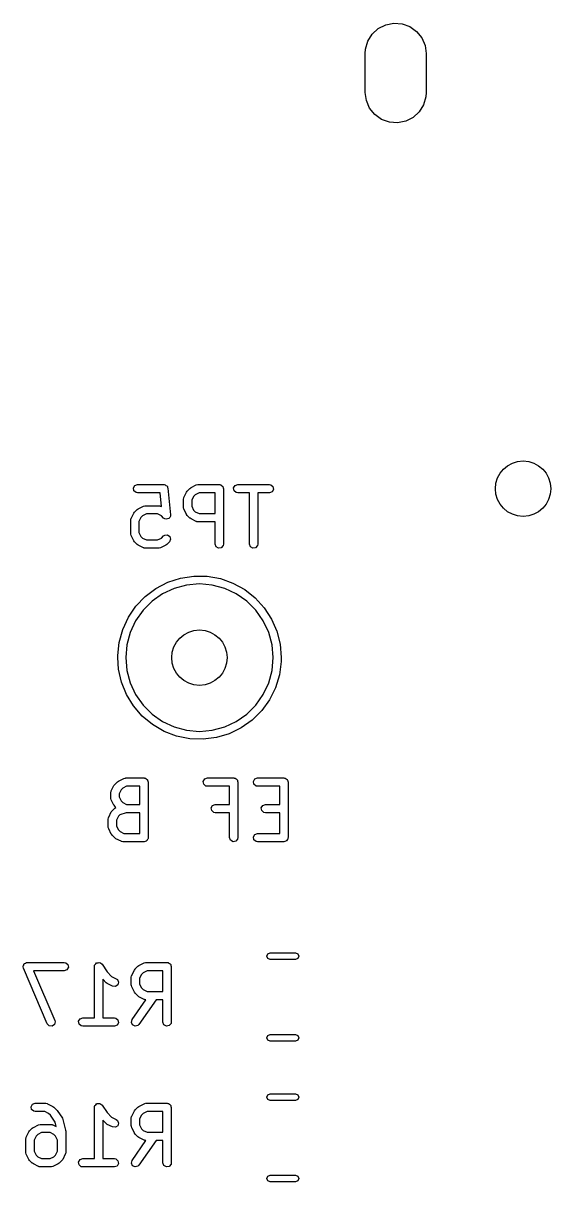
# Model space of a CAD drawing. Extents: x 88 to 116, y -225 to -45.
# Drawn here: x 90.04 to 99.56, y -180.15 to -159.24 of the extents above; entities that cross this region are included whole.
import ezdxf

# ---------------------------------------------------------------- set-up
doc = ezdxf.new("R2010")
doc.units = 0
doc.layers.add('BLACK', color=7, linetype='CONTINUOUS')

msp = doc.modelspace()

# ---------------------------------------------------------------- linework, layer by layer
at = {"layer": 'BLACK', "linetype": 'CONTINUOUS'}
for p, q in [((96.4461, -159.338), (96.5791, -159.271)), ((96.5791, -159.271), (96.7255, -159.241)), ((96.7255, -159.241), (96.8744, -159.252)), ((96.8744, -159.252), (97.0148, -159.303)), ((96.2575, -159.566), (96.3362, -159.439)), ((96.3362, -159.439), (96.4461, -159.338)), ((97.0148, -159.303), (97.1365, -159.389)), ((97.1365, -159.389), (97.2304, -159.505)), ((96.2159, -159.71), (96.2575, -159.566)), ((97.2304, -159.505), (97.2897, -159.642)), ((97.2897, -159.642), (97.31, -159.79)), ((96.21, -159.79), (96.2159, -159.71)), ((96.21, -160.49), (96.21, -159.79)), ((97.31, -159.79), (97.31, -160.49)), ((96.2303, -160.638), (96.21, -160.49)), ((97.31, -160.49), (97.3041, -160.57)), ((96.2895, -160.775), (96.2303, -160.638)), ((97.2625, -160.714), (97.1838, -160.841)), ((97.3041, -160.57), (97.2625, -160.714)), ((96.3835, -160.891), (96.2895, -160.775)), ((96.5052, -160.977), (96.3835, -160.891)), ((97.0739, -160.942), (96.9409, -161.009)), ((97.1838, -160.841), (97.0739, -160.942)), ((96.6456, -161.028), (96.5052, -160.977)), ((96.7945, -161.039), (96.6456, -161.028)), ((96.9409, -161.009), (96.7945, -161.039)), ((92.0251, -167.627), (92.0507, -167.583)), ((92.034, -167.678), (92.0251, -167.627)), ((92.0507, -167.583), (92.099, -167.565)), ((92.099, -167.565), (92.5751, -167.565)), ((92.5751, -167.565), (92.579, -167.566)), ((92.579, -167.566), (92.5808, -167.566)), ((92.5808, -167.566), (92.5836, -167.567)), ((92.5836, -167.567), (92.6008, -167.57)), ((92.6008, -167.57), (92.613, -167.58)), ((92.613, -167.58), (92.6275, -167.587)), ((92.6275, -167.587), (92.6321, -167.596)), ((92.6321, -167.596), (92.6401, -167.603)), ((92.6401, -167.603), (92.6429, -167.619)), ((92.6429, -167.619), (92.6498, -167.633)), ((92.6498, -167.633), (92.6974, -168.109)), ((92.9983, -167.683), (93.0459, -167.635)), ((93.0459, -167.635), (93.0643, -167.622)), ((93.0643, -167.622), (93.0654, -167.621)), ((93.0654, -167.621), (93.1606, -167.573)), ((93.1606, -167.573), (93.1856, -167.566)), ((93.1856, -167.566), (93.19, -167.567)), ((93.19, -167.567), (93.1942, -167.565)), ((93.1942, -167.565), (93.5751, -167.565)), ((93.5751, -167.565), (93.5849, -167.567)), ((93.5849, -167.567), (93.5882, -167.567)), ((93.5882, -167.567), (93.5911, -167.568)), ((93.5911, -167.568), (93.6008, -167.57)), ((93.6008, -167.57), (93.6157, -167.582)), ((93.6157, -167.582), (93.6326, -167.592)), ((93.6326, -167.592), (93.6349, -167.599)), ((93.6349, -167.599), (93.6401, -167.603)), ((93.6401, -167.603), (93.6435, -167.622)), ((93.6435, -167.622), (93.6501, -167.64)), ((93.6501, -167.64), (93.6501, -168.64)), ((93.8346, -167.627), (93.8603, -167.583)), ((93.8435, -167.678), (93.8346, -167.627)), ((93.8603, -167.583), (93.9085, -167.565)), ((93.9085, -167.565), (94.4799, -167.565)), ((94.4799, -167.565), (94.5056, -167.57)), ((94.5056, -167.57), (94.5449, -167.603)), ((94.5449, -167.603), (94.5538, -167.653)), ((92.0733, -167.711), (92.034, -167.678)), ((92.099, -167.715), (92.0733, -167.711)), ((92.5073, -167.715), (92.099, -167.715)), ((92.5321, -167.964), (92.5073, -167.715)), ((92.9287, -167.831), (92.9332, -167.805)), ((92.9287, -167.974), (92.9287, -167.831)), ((92.9332, -167.805), (92.9361, -167.802)), ((92.9361, -167.802), (92.9366, -167.797)), ((92.9366, -167.797), (92.9843, -167.702)), ((92.9843, -167.702), (92.9976, -167.684)), ((92.9976, -167.684), (92.9983, -167.683)), ((93.113, -167.78), (93.0787, -167.849)), ((93.0787, -167.849), (93.0787, -167.956)), ((93.1434, -167.75), (93.113, -167.78)), ((93.2119, -167.715), (93.1434, -167.75)), ((93.5001, -167.715), (93.2119, -167.715)), ((93.5001, -168.089), (93.5001, -167.715)), ((93.8828, -167.711), (93.8435, -167.678)), ((93.9085, -167.715), (93.8828, -167.711)), ((94.1192, -167.715), (93.9085, -167.715)), ((94.1192, -168.64), (94.1192, -167.715)), ((94.4799, -167.715), (94.2692, -167.715)), ((94.2692, -167.715), (94.2692, -168.64)), ((94.5281, -167.698), (94.4799, -167.715)), ((94.5538, -167.653), (94.5281, -167.698)), ((92.0319, -168.083), (92.0452, -168.065)), ((92.0452, -168.065), (92.0459, -168.064)), ((92.0459, -168.064), (92.0935, -168.016)), ((92.0935, -168.016), (92.1119, -168.003)), ((92.1119, -168.003), (92.113, -168.002)), ((92.113, -168.002), (92.2083, -167.954)), ((92.2083, -167.954), (92.2332, -167.947)), ((92.2332, -167.947), (92.2376, -167.948)), ((92.2376, -167.948), (92.2418, -167.946)), ((92.2418, -167.946), (92.4799, -167.946)), ((92.4799, -167.946), (92.5056, -167.951)), ((92.5056, -167.951), (92.509, -167.954)), ((92.509, -167.954), (92.5134, -167.954)), ((92.5134, -167.954), (92.5321, -167.964)), ((92.9302, -167.978), (92.9287, -167.974)), ((92.9292, -167.982), (92.9302, -167.978)), ((92.9366, -168.007), (92.9292, -167.982)), ((92.9843, -168.102), (92.9366, -168.007)), ((93.0787, -167.956), (93.113, -168.025)), ((93.113, -168.025), (93.1434, -168.055)), ((93.1434, -168.055), (93.2119, -168.089)), ((91.9763, -168.212), (91.9809, -168.186)), ((91.9763, -168.45), (91.9763, -168.212)), ((91.9809, -168.186), (91.9837, -168.183)), ((91.9837, -168.183), (91.9843, -168.178)), ((91.9843, -168.178), (92.0319, -168.083)), ((92.1606, -168.161), (92.1263, -168.23)), ((92.1263, -168.23), (92.1263, -168.432)), ((92.191, -168.131), (92.1606, -168.161)), ((92.2595, -168.096), (92.191, -168.131)), ((92.4622, -168.096), (92.2595, -168.096)), ((92.5307, -168.131), (92.4622, -168.096)), ((92.5697, -168.17), (92.5307, -168.131)), ((92.5702, -168.17), (92.5697, -168.17)), ((92.5704, -168.17), (92.5702, -168.17)), ((92.5934, -168.181), (92.5704, -168.17)), ((92.6162, -168.191), (92.5934, -168.181)), ((92.6167, -168.191), (92.6162, -168.191)), ((92.6172, -168.191), (92.6167, -168.191)), ((92.6414, -168.185), (92.6172, -168.191)), ((92.6658, -168.178), (92.6414, -168.185)), ((92.6661, -168.178), (92.6658, -168.178)), ((92.6665, -168.177), (92.6661, -168.178)), ((92.6808, -168.157), (92.6665, -168.177)), ((92.6952, -168.136), (92.6808, -168.157)), ((92.6954, -168.135), (92.6952, -168.135)), ((92.6952, -168.135), (92.6952, -168.136)), ((92.6974, -168.109), (92.6954, -168.135)), ((92.9854, -168.104), (92.9843, -168.102)), ((92.9983, -168.122), (92.9854, -168.104)), ((93.0459, -168.17), (92.9983, -168.122)), ((93.0474, -168.17), (93.0459, -168.17)), ((93.0654, -168.184), (93.0474, -168.17)), ((93.1606, -168.231), (93.0654, -168.184)), ((93.1651, -168.232), (93.1606, -168.231)), ((93.1685, -168.235), (93.1651, -168.232)), ((93.1942, -168.239), (93.1685, -168.235)), ((93.5001, -168.239), (93.1942, -168.239)), ((93.2119, -168.089), (93.5001, -168.089)), ((93.5001, -168.64), (93.5001, -168.239)), ((91.9779, -168.454), (91.9763, -168.45)), ((91.9768, -168.458), (91.9779, -168.454)), ((91.9843, -168.483), (91.9768, -168.458)), ((92.0319, -168.579), (91.9843, -168.483)), ((92.1263, -168.432), (92.1606, -168.501)), ((92.5697, -168.492), (92.5911, -168.477)), ((92.5911, -168.477), (92.6422, -168.473)), ((92.6422, -168.473), (92.6842, -168.502)), ((92.0331, -168.58), (92.0319, -168.579)), ((92.0459, -168.598), (92.0331, -168.58)), ((92.0935, -168.646), (92.0459, -168.598)), ((92.095, -168.646), (92.0935, -168.646)), ((92.113, -168.66), (92.095, -168.646)), ((92.2083, -168.707), (92.113, -168.66)), ((92.1606, -168.501), (92.191, -168.531)), ((92.191, -168.531), (92.2595, -168.565)), ((92.2595, -168.565), (92.4622, -168.565)), ((92.4622, -168.565), (92.5307, -168.531)), ((92.6087, -168.66), (92.5134, -168.707)), ((92.5307, -168.531), (92.5697, -168.492)), ((92.6098, -168.659), (92.6087, -168.66)), ((92.6282, -168.646), (92.6098, -168.659)), ((92.6758, -168.598), (92.6282, -168.646)), ((92.6975, -168.552), (92.6758, -168.598)), ((92.6842, -168.502), (92.6975, -168.552)), ((93.5177, -168.689), (93.5001, -168.64)), ((93.5621, -168.714), (93.5177, -168.689)), ((93.6456, -168.666), (93.6126, -168.705)), ((93.6501, -168.64), (93.6456, -168.666)), ((94.1367, -168.689), (94.1192, -168.64)), ((94.1812, -168.714), (94.1367, -168.689)), ((94.2647, -168.666), (94.2317, -168.705)), ((94.2692, -168.64), (94.2647, -168.666)), ((92.2127, -168.708), (92.2083, -168.707)), ((92.2162, -168.711), (92.2127, -168.708)), ((92.2418, -168.715), (92.2162, -168.711)), ((92.4799, -168.715), (92.2418, -168.715)), ((92.4841, -168.714), (92.4799, -168.715)), ((92.4885, -168.715), (92.4841, -168.714)), ((92.5134, -168.707), (92.4885, -168.715)), ((93.6126, -168.705), (93.5621, -168.714)), ((94.2317, -168.705), (94.1812, -168.714)), ((92.6464, -169.328), (92.8762, -169.253)), ((92.8762, -169.253), (93.1151, -169.217)), ((93.1151, -169.217), (93.3568, -169.22)), ((93.3568, -169.22), (93.5948, -169.262)), ((93.5948, -169.262), (93.8226, -169.343)), ((92.2387, -169.585), (92.432, -169.44)), ((92.432, -169.44), (92.6464, -169.328)), ((92.7631, -169.438), (92.553, -169.536)), ((92.987, -169.378), (92.7631, -169.438)), ((93.218, -169.358), (92.987, -169.378)), ((93.449, -169.378), (93.218, -169.358)), ((93.6729, -169.438), (93.449, -169.378)), ((93.883, -169.536), (93.6729, -169.438)), ((93.8226, -169.343), (94.0343, -169.459)), ((94.0343, -169.459), (94.2239, -169.609)), ((92.0717, -169.76), (92.2387, -169.585)), ((92.3631, -169.669), (92.1991, -169.833)), ((92.553, -169.536), (92.3631, -169.669)), ((94.0729, -169.669), (93.883, -169.536)), ((94.2369, -169.833), (94.0729, -169.669)), ((94.2239, -169.609), (94.3866, -169.788)), ((91.9355, -169.959), (92.0717, -169.76)), ((92.1991, -169.833), (92.0661, -170.023)), ((94.3699, -170.023), (94.2369, -169.833)), ((94.3866, -169.788), (94.5179, -169.991)), ((91.8337, -170.179), (91.9355, -169.959)), ((92.0661, -170.023), (91.9682, -170.233)), ((94.4678, -170.233), (94.3699, -170.023)), ((94.5179, -169.991), (94.6143, -170.213)), ((91.7691, -170.412), (91.8337, -170.179)), ((91.9682, -170.233), (91.9081, -170.457)), ((94.5279, -170.457), (94.4678, -170.233)), ((94.6143, -170.213), (94.6732, -170.447)), ((91.7434, -170.652), (91.7691, -170.412)), ((91.9081, -170.457), (91.8879, -170.688)), ((94.5481, -170.688), (94.5279, -170.457)), ((94.6732, -170.447), (94.693, -170.688)), ((91.7455, -170.688), (91.7434, -170.652)), ((91.7574, -170.893), (91.7455, -170.688)), ((91.8879, -170.688), (91.9081, -170.919)), ((94.5279, -170.919), (94.5481, -170.688)), ((94.6912, -170.76), (94.6597, -171)), ((94.693, -170.688), (94.6912, -170.76)), ((91.8105, -171.129), (91.7574, -170.893)), ((91.9081, -170.919), (91.9682, -171.143)), ((94.4678, -171.143), (94.5279, -170.919)), ((91.9014, -171.353), (91.8105, -171.129)), ((91.9682, -171.143), (92.0661, -171.353)), ((94.3699, -171.353), (94.4678, -171.143)), ((94.6597, -171), (94.5894, -171.231)), ((92.0277, -171.559), (91.9014, -171.353)), ((92.0661, -171.353), (92.1991, -171.543)), ((94.2369, -171.543), (94.3699, -171.353)), ((94.5894, -171.231), (94.4823, -171.448)), ((92.186, -171.742), (92.0277, -171.559)), ((92.1991, -171.543), (92.3631, -171.707)), ((94.0729, -171.707), (94.2369, -171.543)), ((94.4823, -171.448), (94.3413, -171.644)), ((92.372, -171.896), (92.186, -171.742)), ((92.3631, -171.707), (92.553, -171.84)), ((93.883, -171.84), (94.0729, -171.707)), ((94.17, -171.815), (93.9733, -171.955)), ((94.3413, -171.644), (94.17, -171.815)), ((92.5807, -172.018), (92.372, -171.896)), ((92.553, -171.84), (92.7631, -171.938)), ((92.8065, -172.104), (92.5807, -172.018)), ((92.7631, -171.938), (92.987, -171.998)), ((92.987, -171.998), (93.218, -172.018)), ((93.218, -172.018), (93.449, -171.998)), ((93.449, -171.998), (93.6729, -171.938)), ((93.6729, -171.938), (93.883, -171.84)), ((93.9733, -171.955), (93.7562, -172.061)), ((93.0434, -172.153), (92.8065, -172.104)), ((93.2849, -172.161), (93.0434, -172.153)), ((93.5247, -172.131), (93.2849, -172.161)), ((93.7562, -172.061), (93.5247, -172.131)), ((91.7559, -172.915), (91.8511, -172.867)), ((91.8511, -172.867), (91.8761, -172.86)), ((91.8761, -172.86), (91.8805, -172.861)), ((91.8805, -172.861), (91.8847, -172.859)), ((91.8847, -172.859), (92.218, -172.859)), ((92.218, -172.859), (92.2277, -172.861)), ((92.2277, -172.861), (92.231, -172.861)), ((92.231, -172.861), (92.2339, -172.862)), ((92.2339, -172.862), (92.2437, -172.864)), ((92.2437, -172.864), (92.2586, -172.876)), ((92.2586, -172.876), (92.2755, -172.886)), ((93.3126, -172.877), (93.3609, -172.859)), ((93.3609, -172.859), (93.837, -172.859)), ((93.837, -172.859), (93.8468, -172.861)), ((93.8468, -172.861), (93.8501, -172.861)), ((93.8501, -172.861), (93.853, -172.862)), ((93.853, -172.862), (93.8627, -172.864)), ((93.8627, -172.864), (93.8776, -172.876)), ((93.8776, -172.876), (93.8945, -172.886)), ((94.2174, -172.877), (94.2656, -172.859)), ((94.2656, -172.859), (94.7418, -172.859)), ((94.7418, -172.859), (94.7516, -172.861)), ((94.7516, -172.861), (94.7548, -172.861)), ((94.7548, -172.861), (94.7577, -172.862)), ((94.7577, -172.862), (94.7675, -172.864)), ((94.7675, -172.864), (94.7824, -172.876)), ((94.7824, -172.876), (94.7993, -172.886)), ((91.6271, -173.091), (91.6747, -172.996)), ((91.6747, -172.996), (91.6881, -172.978)), ((91.6881, -172.978), (91.6888, -172.977)), ((91.6888, -172.977), (91.7364, -172.929)), ((91.7364, -172.929), (91.7548, -172.916)), ((91.7548, -172.916), (91.7559, -172.915)), ((91.8034, -173.074), (91.7692, -173.143)), ((91.8339, -173.044), (91.8034, -173.074)), ((91.9024, -173.009), (91.8339, -173.044)), ((92.143, -173.009), (91.9024, -173.009)), ((92.143, -173.336), (92.143, -173.009)), ((92.2755, -172.886), (92.2778, -172.893)), ((92.2778, -172.893), (92.283, -172.897)), ((92.283, -172.897), (92.2863, -172.916)), ((92.2863, -172.916), (92.293, -172.934)), ((92.293, -172.934), (92.293, -173.934)), ((93.287, -172.921), (93.3126, -172.877)), ((93.2959, -172.972), (93.287, -172.921)), ((93.3352, -173.005), (93.2959, -172.972)), ((93.3609, -173.009), (93.3352, -173.005)), ((93.762, -173.009), (93.3609, -173.009)), ((93.762, -173.336), (93.762, -173.009)), ((93.8945, -172.886), (93.8968, -172.893)), ((93.8968, -172.893), (93.902, -172.897)), ((93.902, -172.897), (93.9054, -172.916)), ((93.9054, -172.916), (93.912, -172.934)), ((93.912, -172.934), (93.912, -173.934)), ((94.1918, -172.921), (94.2174, -172.877)), ((94.2007, -172.972), (94.1918, -172.921)), ((94.24, -173.005), (94.2007, -172.972)), ((94.2656, -173.009), (94.24, -173.005)), ((94.6668, -173.009), (94.2656, -173.009)), ((94.6668, -173.336), (94.6668, -173.009)), ((94.7993, -172.886), (94.8016, -172.893)), ((94.8016, -172.893), (94.8068, -172.897)), ((94.8068, -172.897), (94.8101, -172.916)), ((94.8101, -172.916), (94.8168, -172.934)), ((94.8168, -172.934), (94.8168, -173.934)), ((91.6192, -173.125), (91.6237, -173.099)), ((91.6192, -173.22), (91.6192, -173.125)), ((91.6207, -173.224), (91.6192, -173.22)), ((91.6197, -173.229), (91.6207, -173.224)), ((91.6271, -173.254), (91.6197, -173.229)), ((91.6237, -173.099), (91.6266, -173.096)), ((91.6266, -173.096), (91.6271, -173.091)), ((91.6747, -173.349), (91.6271, -173.254)), ((91.7692, -173.143), (91.7692, -173.202)), ((91.7692, -173.202), (91.8034, -173.271)), ((91.8034, -173.271), (91.8339, -173.301)), ((91.5795, -173.568), (91.6271, -173.472)), ((91.6271, -173.472), (91.6405, -173.454)), ((91.6405, -173.454), (91.6412, -173.453)), ((91.6412, -173.453), (91.6888, -173.405)), ((91.6759, -173.35), (91.6747, -173.349)), ((91.6888, -173.368), (91.6759, -173.35)), ((91.7106, -173.39), (91.6888, -173.368)), ((91.6888, -173.405), (91.7101, -173.39)), ((91.7101, -173.39), (91.7106, -173.39)), ((91.8968, -173.486), (91.7823, -173.524)), ((91.8339, -173.301), (91.9024, -173.336)), ((92.143, -173.486), (91.8968, -173.486)), ((91.9024, -173.336), (92.143, -173.336)), ((92.143, -173.859), (92.143, -173.486)), ((93.4299, -173.398), (93.4555, -173.353)), ((93.4388, -173.448), (93.4299, -173.398)), ((93.4781, -173.481), (93.4388, -173.448)), ((93.4555, -173.353), (93.5037, -173.336)), ((93.5037, -173.486), (93.4781, -173.481)), ((93.5037, -173.336), (93.762, -173.336)), ((93.762, -173.486), (93.5037, -173.486)), ((93.762, -173.934), (93.762, -173.486)), ((94.3346, -173.398), (94.3603, -173.353)), ((94.3435, -173.448), (94.3346, -173.398)), ((94.3828, -173.481), (94.3435, -173.448)), ((94.3603, -173.353), (94.4085, -173.336)), ((94.4085, -173.486), (94.3828, -173.481)), ((94.4085, -173.336), (94.6668, -173.336)), ((94.6668, -173.486), (94.4085, -173.486)), ((94.6668, -173.859), (94.6668, -173.486)), ((91.5716, -173.601), (91.5761, -173.575)), ((91.5716, -173.744), (91.5716, -173.601)), ((91.5761, -173.575), (91.579, -173.572)), ((91.579, -173.572), (91.5795, -173.568)), ((91.7558, -173.55), (91.7216, -173.619)), ((91.7216, -173.619), (91.7216, -173.726)), ((91.7823, -173.524), (91.7558, -173.55)), ((91.5731, -173.748), (91.5716, -173.744)), ((91.5721, -173.752), (91.5731, -173.748)), ((91.5795, -173.777), (91.5721, -173.752)), ((91.6271, -173.873), (91.5795, -173.777)), ((91.6283, -173.874), (91.6271, -173.873)), ((91.6412, -173.892), (91.6283, -173.874)), ((91.6888, -173.94), (91.6412, -173.892)), ((91.7216, -173.726), (91.7558, -173.795)), ((91.7558, -173.795), (91.7862, -173.825)), ((91.7862, -173.825), (91.8548, -173.859)), ((91.8548, -173.859), (92.143, -173.859)), ((94.1918, -173.921), (94.2174, -173.877)), ((94.2007, -173.972), (94.1918, -173.921)), ((94.2174, -173.877), (94.2656, -173.859)), ((94.2656, -173.859), (94.6668, -173.859)), ((91.6903, -173.94), (91.6888, -173.94)), ((91.7083, -173.954), (91.6903, -173.94)), ((91.8035, -174.001), (91.7083, -173.954)), ((91.808, -174.002), (91.8035, -174.001)), ((91.8114, -174.005), (91.808, -174.002)), ((91.837, -174.009), (91.8114, -174.005)), ((92.218, -174.009), (91.837, -174.009)), ((92.2363, -174.003), (92.218, -174.009)), ((92.2555, -173.999), (92.2363, -174.003)), ((92.2599, -173.994), (92.2555, -173.999)), ((92.2662, -173.992), (92.2599, -173.994)), ((92.276, -173.975), (92.2662, -173.992)), ((92.2885, -173.96), (92.276, -173.975)), ((92.2902, -173.95), (92.2885, -173.96)), ((92.2919, -173.947), (92.2902, -173.95)), ((92.293, -173.934), (92.2913, -173.944)), ((92.2913, -173.944), (92.2919, -173.947)), ((93.7796, -173.983), (93.762, -173.934)), ((93.824, -174.008), (93.7796, -173.983)), ((93.8745, -173.999), (93.824, -174.008)), ((93.9075, -173.96), (93.8745, -173.999)), ((93.912, -173.934), (93.9075, -173.96)), ((94.24, -174.005), (94.2007, -173.972)), ((94.2656, -174.009), (94.24, -174.005)), ((94.7418, -174.009), (94.2656, -174.009)), ((94.7601, -174.003), (94.7418, -174.009)), ((94.7793, -173.999), (94.7601, -174.003)), ((94.7837, -173.994), (94.7793, -173.999)), ((94.79, -173.992), (94.7837, -173.994)), ((94.7998, -173.975), (94.79, -173.992)), ((94.8123, -173.96), (94.7998, -173.975)), ((94.814, -173.95), (94.8123, -173.96)), ((94.8157, -173.947), (94.814, -173.95)), ((94.8168, -173.934), (94.8151, -173.944)), ((94.8151, -173.944), (94.8157, -173.947)), ((90.0456, -176.234), (90.0507, -176.217)), ((90.0507, -176.217), (90.0581, -176.213)), ((90.0581, -176.213), (90.0625, -176.205)), ((90.0625, -176.205), (90.079, -176.199)), ((90.079, -176.199), (90.0936, -176.189)), ((90.0936, -176.189), (90.1024, -176.19)), ((90.1024, -176.19), (90.1107, -176.187)), ((90.1107, -176.187), (90.7774, -176.187)), ((90.7774, -176.187), (90.8031, -176.192)), ((90.8031, -176.192), (90.8424, -176.225)), ((91.3292, -176.229), (91.345, -176.214)), ((91.345, -176.214), (91.3589, -176.197)), ((91.3589, -176.197), (91.3632, -176.197)), ((91.3632, -176.197), (91.3663, -176.194)), ((91.3663, -176.194), (91.388, -176.192)), ((91.388, -176.192), (91.4095, -176.189)), ((91.4095, -176.189), (91.4132, -176.191)), ((91.4132, -176.191), (91.4175, -176.19)), ((91.4175, -176.19), (91.435, -176.203)), ((91.435, -176.203), (91.4539, -176.214)), ((91.4539, -176.214), (91.4554, -176.218)), ((91.4554, -176.218), (91.4589, -176.221)), ((92.1248, -176.243), (92.2201, -176.195)), ((92.2201, -176.195), (92.245, -176.188)), ((92.245, -176.188), (92.2494, -176.189)), ((92.2494, -176.189), (92.2536, -176.187)), ((92.2536, -176.187), (92.6345, -176.187)), ((92.6345, -176.187), (92.6443, -176.189)), ((92.6443, -176.189), (92.6476, -176.189)), ((92.6476, -176.189), (92.6505, -176.19)), ((92.6505, -176.19), (92.6602, -176.192)), ((92.6602, -176.192), (92.6751, -176.204)), ((92.6751, -176.204), (92.692, -176.214)), ((92.692, -176.214), (92.6943, -176.221)), ((94.4352, -176.075), (94.4528, -176.033)), ((94.4528, -176.117), (94.4352, -176.075)), ((94.4528, -176.033), (94.4952, -176.015)), ((94.4952, -176.135), (94.4528, -176.117)), ((94.4952, -176.015), (94.9493, -176.015)), ((94.9493, -176.135), (94.4952, -176.135)), ((94.9493, -176.015), (94.9917, -176.033)), ((94.9917, -176.117), (94.9493, -176.135)), ((94.9917, -176.033), (95.0093, -176.075)), ((95.0093, -176.075), (94.9917, -176.117)), ((90.0359, -176.267), (90.0384, -176.258)), ((90.0418, -176.292), (90.0359, -176.267)), ((90.0369, -176.249), (90.0456, -176.234)), ((90.0384, -176.258), (90.0369, -176.249)), ((90.4704, -177.292), (90.0418, -176.292)), ((90.7774, -176.337), (90.2245, -176.337)), ((90.2245, -176.337), (90.6082, -177.233)), ((90.8256, -176.32), (90.7774, -176.337)), ((90.8513, -176.275), (90.8256, -176.32)), ((90.8424, -176.225), (90.8513, -176.275)), ((91.3214, -176.262), (91.326, -176.237)), ((91.3214, -177.187), (91.3214, -176.262)), ((91.326, -176.237), (91.3287, -176.233)), ((91.3287, -176.233), (91.3292, -176.229)), ((91.4589, -176.221), (91.55, -176.357)), ((91.55, -176.357), (91.6314, -176.439)), ((91.9881, -176.453), (91.9926, -176.427)), ((91.9926, -176.427), (91.9955, -176.424)), ((91.9955, -176.424), (91.996, -176.419)), ((91.996, -176.419), (92.0437, -176.324)), ((92.0437, -176.324), (92.057, -176.306)), ((92.057, -176.306), (92.0577, -176.305)), ((92.0577, -176.305), (92.1053, -176.257)), ((92.1053, -176.257), (92.1237, -176.244)), ((92.1237, -176.244), (92.1248, -176.243)), ((92.1724, -176.402), (92.1381, -176.471)), ((92.2028, -176.372), (92.1724, -176.402)), ((92.2713, -176.337), (92.2028, -176.372)), ((92.5595, -176.337), (92.2713, -176.337)), ((92.5595, -176.711), (92.5595, -176.337)), ((92.6943, -176.221), (92.6995, -176.225)), ((92.6995, -176.225), (92.7029, -176.244)), ((92.7029, -176.244), (92.7095, -176.262)), ((92.7095, -176.262), (92.7095, -177.262)), ((91.5339, -176.554), (91.4714, -176.491)), ((91.4714, -176.491), (91.4714, -177.187)), ((91.5354, -176.554), (91.5339, -176.554)), ((91.5534, -176.568), (91.5354, -176.554)), ((91.6486, -176.615), (91.5534, -176.568)), ((91.6314, -176.439), (91.7157, -176.481)), ((91.6996, -176.621), (91.6486, -176.615)), ((91.7424, -176.593), (91.6996, -176.621)), ((91.7157, -176.481), (91.7366, -176.497)), ((91.7366, -176.497), (91.757, -176.544)), ((91.757, -176.544), (91.7424, -176.593)), ((91.9881, -176.596), (91.9881, -176.453)), ((91.9896, -176.6), (91.9881, -176.596)), ((91.9886, -176.604), (91.9896, -176.6)), ((91.996, -176.629), (91.9886, -176.604)), ((92.0437, -176.724), (91.996, -176.629)), ((92.1381, -176.471), (92.1381, -176.578)), ((92.1381, -176.578), (92.1724, -176.647)), ((92.0448, -176.726), (92.0437, -176.724)), ((92.0577, -176.744), (92.0448, -176.726)), ((92.1053, -176.792), (92.0577, -176.744)), ((92.1068, -176.792), (92.1053, -176.792)), ((92.1248, -176.806), (92.1068, -176.792)), ((92.2201, -176.853), (92.1248, -176.806)), ((92.1724, -176.647), (92.2028, -176.677)), ((92.2028, -176.677), (92.2713, -176.711)), ((92.2713, -176.711), (92.5595, -176.711)), ((92.0017, -177.219), (92.2525, -176.861)), ((92.4355, -176.861), (92.1246, -177.305)), ((92.2245, -176.854), (92.2201, -176.853)), ((92.2279, -176.857), (92.2245, -176.854)), ((92.2525, -176.861), (92.2279, -176.857)), ((92.5595, -176.861), (92.4355, -176.861)), ((92.5595, -177.262), (92.5595, -176.861)), ((90.6142, -177.258), (90.5994, -177.307)), ((90.6082, -177.233), (90.6142, -177.258)), ((91.0369, -177.249), (91.0625, -177.205)), ((91.0458, -177.3), (91.0369, -177.249)), ((91.0625, -177.205), (91.1107, -177.187)), ((91.1107, -177.187), (91.3214, -177.187)), ((91.4714, -177.187), (91.6822, -177.187)), ((91.6822, -177.187), (91.7078, -177.192)), ((91.7078, -177.192), (91.7471, -177.225)), ((91.7471, -177.225), (91.756, -177.275)), ((91.9884, -177.269), (92.0017, -177.219)), ((92.5771, -177.311), (92.5595, -177.262)), ((92.7095, -177.262), (92.705, -177.288)), ((90.5055, -177.329), (90.4704, -177.292)), ((90.5564, -177.335), (90.5055, -177.329)), ((90.5994, -177.307), (90.5564, -177.335)), ((91.0851, -177.333), (91.0458, -177.3)), ((91.1107, -177.337), (91.0851, -177.333)), ((91.6822, -177.337), (91.1107, -177.337)), ((91.7304, -177.32), (91.6822, -177.337)), ((91.756, -177.275), (91.7304, -177.32)), ((92.0101, -177.315), (91.9884, -177.269)), ((92.0566, -177.337), (92.0101, -177.315)), ((92.1061, -177.324), (92.0566, -177.337)), ((92.1246, -177.305), (92.1061, -177.324)), ((92.6215, -177.336), (92.5771, -177.311)), ((92.672, -177.327), (92.6215, -177.336)), ((92.705, -177.288), (92.672, -177.327)), ((94.4352, -177.545), (94.4528, -177.503)), ((94.4528, -177.587), (94.4352, -177.545)), ((94.4528, -177.503), (94.4952, -177.485)), ((94.4952, -177.605), (94.4528, -177.587)), ((94.4952, -177.485), (94.9493, -177.485)), ((94.9493, -177.605), (94.4952, -177.605)), ((94.9493, -177.485), (94.9917, -177.503)), ((94.9917, -177.587), (94.9493, -177.605)), ((94.9917, -177.503), (95.0093, -177.545)), ((95.0093, -177.545), (94.9917, -177.587)), ((90.2054, -178.745), (90.2536, -178.727)), ((90.2536, -178.727), (90.4441, -178.727)), ((90.4441, -178.727), (90.4697, -178.732)), ((91.388, -178.732), (91.4095, -178.729)), ((91.4095, -178.729), (91.4132, -178.731)), ((92.2201, -178.735), (92.245, -178.728)), ((92.245, -178.728), (92.2494, -178.729)), ((92.2494, -178.729), (92.2536, -178.727)), ((92.2536, -178.727), (92.6345, -178.727)), ((92.6345, -178.727), (92.6443, -178.729)), ((92.6443, -178.729), (92.6476, -178.729)), ((92.6476, -178.729), (92.6505, -178.73)), ((94.4352, -178.615), (94.4528, -178.573)), ((94.4528, -178.657), (94.4352, -178.615)), ((94.4528, -178.573), (94.4952, -178.555)), ((94.4952, -178.675), (94.4528, -178.657)), ((94.4952, -178.555), (94.9493, -178.555)), ((94.9493, -178.675), (94.4952, -178.675)), ((94.9493, -178.555), (94.9917, -178.573)), ((94.9917, -178.657), (94.9493, -178.675)), ((94.9917, -178.573), (95.0093, -178.615)), ((95.0093, -178.615), (94.9917, -178.657)), ((90.1797, -178.789), (90.2054, -178.745)), ((90.1886, -178.84), (90.1797, -178.789)), ((90.2279, -178.873), (90.1886, -178.84)), ((90.2536, -178.877), (90.2279, -178.873)), ((90.4264, -178.877), (90.2536, -178.877)), ((90.4949, -178.912), (90.4264, -178.877)), ((90.4697, -178.732), (90.4732, -178.735)), ((90.4732, -178.735), (90.4776, -178.735)), ((90.4776, -178.735), (90.5728, -178.783)), ((90.5286, -178.945), (90.4949, -178.912)), ((90.5728, -178.783), (90.5909, -178.796)), ((90.5909, -178.796), (90.5923, -178.797)), ((90.5923, -178.797), (90.64, -178.845)), ((90.64, -178.845), (90.6465, -178.854)), ((90.6465, -178.854), (90.6493, -178.856)), ((90.6493, -178.856), (90.7446, -178.999)), ((91.3214, -178.802), (91.326, -178.777)), ((91.3214, -179.727), (91.3214, -178.802)), ((91.326, -178.777), (91.3287, -178.773)), ((91.3287, -178.773), (91.3292, -178.769)), ((91.3292, -178.769), (91.345, -178.754)), ((91.345, -178.754), (91.3589, -178.737)), ((91.3589, -178.737), (91.3632, -178.737)), ((91.3632, -178.737), (91.3663, -178.734)), ((91.3663, -178.734), (91.388, -178.732)), ((91.4132, -178.731), (91.4175, -178.73)), ((91.4175, -178.73), (91.435, -178.743)), ((91.435, -178.743), (91.4539, -178.754)), ((91.4539, -178.754), (91.4554, -178.758)), ((91.4554, -178.758), (91.4589, -178.761)), ((91.4589, -178.761), (91.55, -178.897)), ((91.55, -178.897), (91.6314, -178.979)), ((91.996, -178.959), (92.0437, -178.864)), ((92.0437, -178.864), (92.057, -178.846)), ((92.057, -178.846), (92.0577, -178.845)), ((92.0577, -178.845), (92.1053, -178.797)), ((92.1053, -178.797), (92.1237, -178.784)), ((92.1237, -178.784), (92.1248, -178.783)), ((92.1248, -178.783), (92.2201, -178.735)), ((92.2028, -178.912), (92.1724, -178.942)), ((92.2713, -178.877), (92.2028, -178.912)), ((92.5595, -178.877), (92.2713, -178.877)), ((92.5595, -179.251), (92.5595, -178.877)), ((92.6505, -178.73), (92.6602, -178.732)), ((92.6602, -178.732), (92.6751, -178.744)), ((92.6751, -178.744), (92.692, -178.754)), ((92.692, -178.754), (92.6943, -178.761)), ((92.6943, -178.761), (92.6995, -178.765)), ((92.6995, -178.765), (92.7029, -178.784)), ((92.7029, -178.784), (92.7095, -178.802)), ((92.7095, -178.802), (92.7095, -179.802)), ((90.2201, -179.164), (90.3153, -179.116)), ((90.3153, -179.116), (90.3403, -179.109)), ((90.3403, -179.109), (90.3446, -179.11)), ((90.3446, -179.11), (90.3488, -179.108)), ((90.3488, -179.108), (90.5393, -179.108)), ((90.6126, -179.071), (90.5286, -178.945)), ((90.5393, -179.108), (90.565, -179.113)), ((90.565, -179.113), (90.5684, -179.116)), ((90.5684, -179.116), (90.5728, -179.116)), ((90.5728, -179.116), (90.6311, -179.145)), ((90.6311, -179.145), (90.6126, -179.071)), ((90.7446, -178.999), (90.7547, -179.022)), ((90.7547, -179.022), (90.7549, -179.022)), ((90.7549, -179.022), (90.8025, -179.213)), ((91.5339, -179.094), (91.4714, -179.031)), ((91.4714, -179.031), (91.4714, -179.727)), ((91.5354, -179.094), (91.5339, -179.094)), ((91.5534, -179.108), (91.5354, -179.094)), ((91.6486, -179.155), (91.5534, -179.108)), ((91.6314, -178.979), (91.7157, -179.021)), ((91.7424, -179.133), (91.6996, -179.161)), ((91.7157, -179.021), (91.7366, -179.037)), ((91.7366, -179.037), (91.757, -179.084)), ((91.757, -179.084), (91.7424, -179.133)), ((91.9881, -178.993), (91.9926, -178.967)), ((91.9881, -179.136), (91.9881, -178.993)), ((91.9896, -179.14), (91.9881, -179.136)), ((91.9886, -179.144), (91.9896, -179.14)), ((91.996, -179.169), (91.9886, -179.144)), ((91.9926, -178.967), (91.9955, -178.964)), ((91.9955, -178.964), (91.996, -178.959)), ((92.1724, -178.942), (92.1381, -179.011)), ((92.1381, -179.011), (92.1381, -179.118)), ((92.1381, -179.118), (92.1724, -179.187)), ((90.0834, -179.374), (90.0879, -179.348)), ((90.0879, -179.348), (90.0908, -179.345)), ((90.0908, -179.345), (90.0913, -179.34)), ((90.0913, -179.34), (90.1389, -179.245)), ((90.1389, -179.245), (90.1522, -179.227)), ((90.1522, -179.227), (90.1529, -179.226)), ((90.1529, -179.226), (90.2006, -179.178)), ((90.2006, -179.178), (90.2189, -179.165)), ((90.2189, -179.165), (90.2201, -179.164)), ((90.2676, -179.323), (90.2334, -179.392)), ((90.298, -179.293), (90.2676, -179.323)), ((90.3665, -179.258), (90.298, -179.293)), ((90.5216, -179.258), (90.3665, -179.258)), ((90.5901, -179.293), (90.5216, -179.258)), ((90.6205, -179.323), (90.5901, -179.293)), ((90.6548, -179.392), (90.6205, -179.323)), ((90.8025, -179.213), (90.8036, -179.228)), ((90.8036, -179.228), (90.8048, -179.231)), ((90.8048, -179.231), (90.8048, -179.612)), ((91.6996, -179.161), (91.6486, -179.155)), ((92.0437, -179.264), (91.996, -179.169)), ((92.0448, -179.266), (92.0437, -179.264)), ((92.0577, -179.284), (92.0448, -179.266)), ((92.1053, -179.332), (92.0577, -179.284)), ((92.1068, -179.332), (92.1053, -179.332)), ((92.1248, -179.346), (92.1068, -179.332)), ((92.2201, -179.393), (92.1248, -179.346)), ((92.1724, -179.187), (92.2028, -179.217)), ((92.2028, -179.217), (92.2713, -179.251)), ((92.2713, -179.251), (92.5595, -179.251)), ((90.0834, -179.612), (90.0834, -179.374)), ((90.2334, -179.392), (90.2334, -179.594)), ((90.6548, -179.594), (90.6548, -179.392)), ((92.0017, -179.759), (92.2525, -179.401)), ((92.4355, -179.401), (92.1246, -179.845)), ((92.2245, -179.394), (92.2201, -179.393)), ((92.2279, -179.397), (92.2245, -179.394)), ((92.2525, -179.401), (92.2279, -179.397)), ((92.5595, -179.401), (92.4355, -179.401)), ((92.5595, -179.802), (92.5595, -179.401)), ((90.0849, -179.616), (90.0834, -179.612)), ((90.0838, -179.62), (90.0849, -179.616)), ((90.0913, -179.645), (90.0838, -179.62)), ((90.1389, -179.741), (90.0913, -179.645)), ((90.1401, -179.742), (90.1389, -179.741)), ((90.1529, -179.76), (90.1401, -179.742)), ((90.2006, -179.808), (90.1529, -179.76)), ((90.2334, -179.594), (90.2676, -179.663)), ((90.2676, -179.663), (90.298, -179.693)), ((90.298, -179.693), (90.3665, -179.727)), ((90.3665, -179.727), (90.5216, -179.727)), ((90.5216, -179.727), (90.5901, -179.693)), ((90.5901, -179.693), (90.6205, -179.663)), ((90.6205, -179.663), (90.6548, -179.594)), ((90.7352, -179.76), (90.6876, -179.808)), ((90.7359, -179.759), (90.7352, -179.76)), ((90.7492, -179.741), (90.7359, -179.759)), ((90.7969, -179.645), (90.7492, -179.741)), ((90.7974, -179.641), (90.7969, -179.645)), ((90.8003, -179.638), (90.7974, -179.641)), ((90.8048, -179.612), (90.8003, -179.638)), ((91.0369, -179.789), (91.0625, -179.745)), ((91.0625, -179.745), (91.1107, -179.727)), ((91.1107, -179.727), (91.3214, -179.727)), ((91.4714, -179.727), (91.6822, -179.727)), ((91.6822, -179.727), (91.7078, -179.732)), ((91.7078, -179.732), (91.7471, -179.765)), ((91.7471, -179.765), (91.756, -179.815)), ((91.9884, -179.809), (92.0017, -179.759)), ((90.202, -179.808), (90.2006, -179.808)), ((90.2201, -179.822), (90.202, -179.808)), ((90.3153, -179.869), (90.2201, -179.822)), ((90.3197, -179.87), (90.3153, -179.869)), ((90.3232, -179.873), (90.3197, -179.87)), ((90.3488, -179.877), (90.3232, -179.873)), ((90.5393, -179.877), (90.3488, -179.877)), ((90.5435, -179.876), (90.5393, -179.877)), ((90.5479, -179.877), (90.5435, -179.876)), ((90.5728, -179.869), (90.5479, -179.877)), ((90.6681, -179.822), (90.5728, -179.869)), ((90.6692, -179.821), (90.6681, -179.822)), ((90.6876, -179.808), (90.6692, -179.821)), ((91.0458, -179.84), (91.0369, -179.789)), ((91.0851, -179.873), (91.0458, -179.84)), ((91.1107, -179.877), (91.0851, -179.873)), ((91.6822, -179.877), (91.1107, -179.877)), ((91.7304, -179.86), (91.6822, -179.877)), ((91.756, -179.815), (91.7304, -179.86)), ((92.0101, -179.855), (91.9884, -179.809)), ((92.0566, -179.877), (92.0101, -179.855)), ((92.1061, -179.864), (92.0566, -179.877)), ((92.1246, -179.845), (92.1061, -179.864)), ((92.5771, -179.851), (92.5595, -179.802)), ((92.6215, -179.876), (92.5771, -179.851)), ((92.672, -179.867), (92.6215, -179.876)), ((92.705, -179.828), (92.672, -179.867)), ((92.7095, -179.802), (92.705, -179.828)), ((94.4352, -180.085), (94.4528, -180.043)), ((94.4528, -180.127), (94.4352, -180.085)), ((94.4528, -180.043), (94.4952, -180.025)), ((94.4952, -180.145), (94.4528, -180.127)), ((94.4952, -180.025), (94.9493, -180.025)), ((94.9493, -180.145), (94.4952, -180.145)), ((94.9493, -180.025), (94.9917, -180.043)), ((94.9917, -180.127), (94.9493, -180.145)), ((94.9917, -180.043), (95.0093, -180.085)), ((95.0093, -180.085), (94.9917, -180.127))]:
    msp.add_line(p, q, dxfattribs=at)
at = {"layer": 'BLACK'}
for centre in [(99.06, -167.64), (93.218, -170.688)]:
    msp.add_circle(centre, 0.5, dxfattribs=at)

doc.saveas('drawing.dxf')
